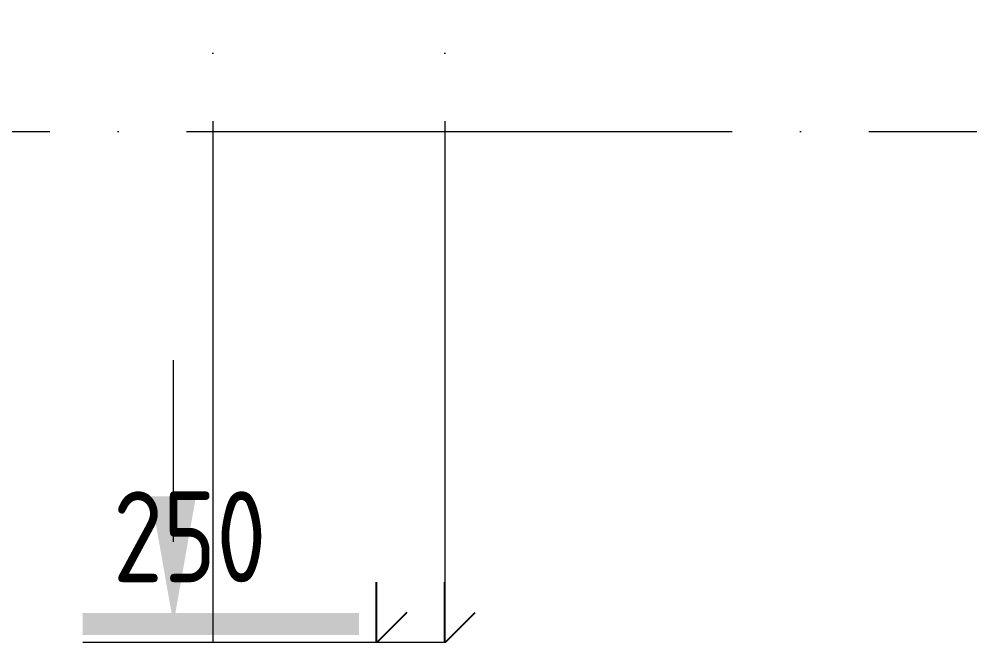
# Model space of a CAD drawing. Header units: millimetres. Extents: x -592259 to 288321, y -552984 to 293768.
# Drawn here: x 104128 to 107612, y 41677 to 43938 of the extents above; entities that cross this region are included whole.
import ezdxf

# ---------------------------------------------------------------- set-up
doc = ezdxf.new("R2010")
doc.units = ezdxf.units.MM
doc.linetypes.add('ADSK_Линия сетки', pattern=[2500, 2000, -250, 0, -250])
doc.linetypes.add('ADSK_Скрыто', pattern=[600, 300, -300])
doc.layers.get('Defpoints').update_dxf_attribs({"color": 250})
for name, color, linetype, lineweight in [('A-____-____-DIMS', 250, 'Continuous', 9), ('G-____-____-SYMB', 250, 'ADSK_Скрыто', 9), ('S-GRID-____-OTLN', 250, 'Continuous', 9)]:
    doc.layers.add(name, color=color, linetype=linetype, lineweight=lineweight)
doc.styles.get("Standard").update_dxf_attribs({"font": 'ГОСТ тип А.ttf'})
doc.dimstyles.new('А3', dxfattribs={"dimtxt": 333, "dimasz": 222, "dimexe": 222, "dimexo": 111, "dimgap": 111, "dimtad": 1, "dimtoh": 1, "dimdec": 0, "dimrnd": 0.0015, "dimzin": 0, "dimdsep": 46, "dimtxsty": 'Standard', "dimblk": 'OBLIQUE', "dimcen": 0, "dimclrd": 7, "dimclre": 7, "dimclrt": 7, "dimadec": 0, "dimazin": 0, "dimtfac": 1, "dimtdec": 0, "dimtofl": 0, "dimtmove": 0, "dimatfit": 3, "dimfxl": 1, "dimtolj": 1, "dimtzin": 0, "dimarcsym": 0})

# ---------------------------------------------------------------- blocks, each defined once
blk = doc.blocks.new('Разрез - Номер вида спереди_3_5 мм-32550530-АР1_Кладочный план 1 этажа С2и3')
at = {"layer": 'G-____-____-SYMB', "linetype": 'Continuous'}
for points in [[(9.798, 0.404), (9.798, -0.394), (-0.333, -0.394), (-0.333, 0.404)], [(2.176, -4.675), (3, 0), (3.824, -4.675)]]:
    blk.add_hatch(color=256, dxfattribs=at).paths.add_polyline_path(points)
at = {"layer": 'G-____-____-SYMB', "linetype": 'Continuous', "lineweight": 20}
blk.add_line((3, -3), (3, -9.663), dxfattribs=at)
blk = doc.blocks.new('_Oblique')
at = {"color": 0, "linetype": 'ByBlock', "lineweight": -2}
blk.add_line((-0.5, -0.5), (0.5, 0.5), dxfattribs=at)
blk = doc.blocks.new('*D2630')
at = {"layer": 'A-____-____-DIMS', "color": 7, "lineweight": -2, "transparency": 16777216}
for p, q in [((105437.9, 40586), (105437.9, 41874)), ((105687.9, 41393.9), (105687.9, 41874)), ((105437.9, 41652), (104361.2, 41652)), ((105687.9, 41652), (105437.9, 41652))]:
    blk.add_line(p, q, dxfattribs=at)
at = {"layer": 'Defpoints', "color": 0, "transparency": 16777216}
for p in [(105687.9, 41652), (105687.9, 41282.9), (105437.9, 40475)]:
    blk.add_point(p, dxfattribs=at)
at = {"layer": 'A-____-____-DIMS', "color": 7, "lineweight": -2, "transparency": 16777216, "xscale": 222, "yscale": 222, "zscale": 222, "rotation": 180}
blk.add_blockref('_Oblique', (105437.9, 41652), dxfattribs=at)
at = {"layer": 'A-____-____-DIMS', "color": 7, "lineweight": -2, "transparency": 16777216, "xscale": 222, "yscale": 222, "zscale": 222}
blk.add_blockref('_Oblique', (105687.9, 41652), dxfattribs=at)
at = {"layer": 'A-____-____-DIMS', "color": 7, "transparency": 16777216, "insert": (104472.2, 42207), "char_height": 333, "width": 1.344, "attachment_point": 1, "line_spacing_factor": 1.149209}
blk.add_mtext('\\A1;250', dxfattribs=at)

msp = doc.modelspace()

# ---------------------------------------------------------------- linework, layer by layer
at = {"layer": 'S-GRID-____-OTLN', "color": 18, "linetype": 'ADSK_Линия сетки', "true_color": 0x000000}
for p, q in [((104837.9138, 61063.6538), (104837.9138, -2919.5356)), ((105687.9138, 61063.6538), (105687.9138, -2919.5356)), ((77240.3519, 43525), (168626.8279, 43525))]:
    msp.add_line(p, q, dxfattribs=at)

# ---------------------------------------------------------------- block references
at = {"layer": 'G-____-____-SYMB', "linetype": 'Continuous', "lineweight": 40, "extrusion": (0, 0, -1), "xscale": 99.99999999999993, "yscale": 99.99999999999993, "zscale": 99.99999999999993, "rotation": 180}
msp.add_blockref('Разрез - Номер вида спереди_3_5 мм-32550530-АР1_Кладочный план 1 этажа С2и3', (-104393.8757, 41721.4434), dxfattribs=at)

# ---------------------------------------------------------------- dimensions: what is measured, and where the dimension line sits
at = {"layer": 'A-____-____-DIMS', "color": 18, "true_color": 0x000000}
dim = msp.add_linear_dim(base=(105687.9138, 41652.0427), p1=(105437.8919, 40475), p2=(105687.9138, 41282.9467), dimstyle='А3', dxfattribs=at)
dim.commit()
dim.dimension.update_dxf_attribs({"geometry": '*D2630', "text_midpoint": (104788.5419, 41652.0427), "dimtype": 160})

doc.saveas('drawing.dxf')
